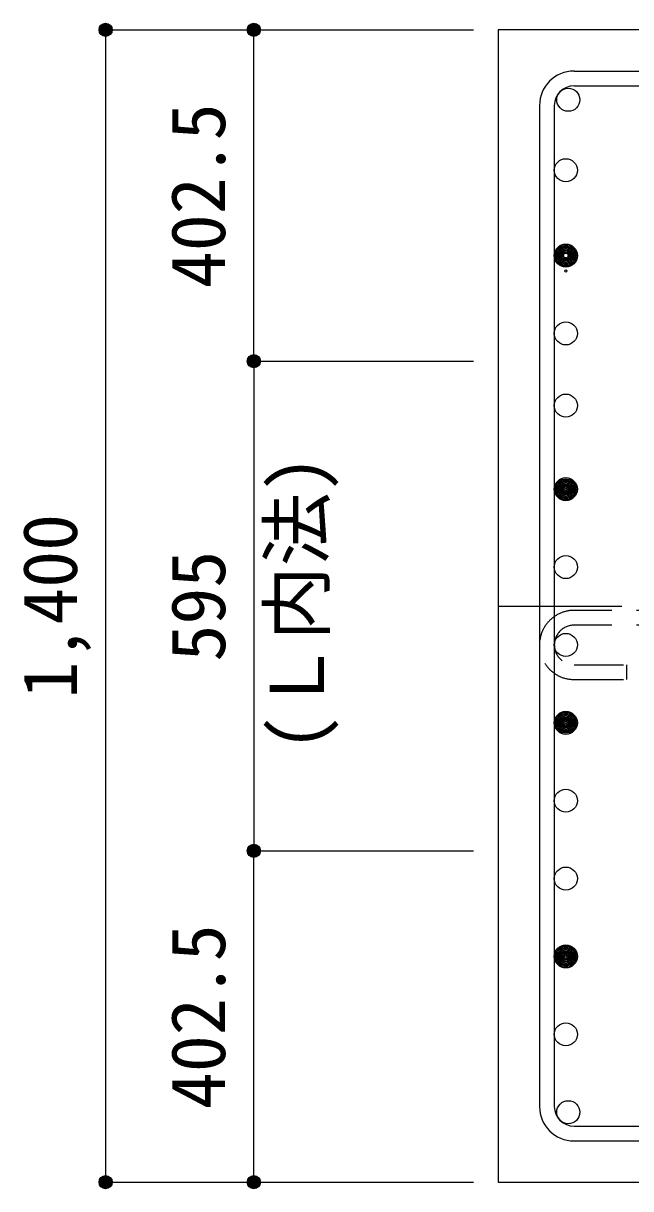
# Model space of a CAD drawing. Units: millimetres at full size, sheet at 1:30; details may follow other scales. Extents: x -5973 to 5954, y -4195 to 4201.
# Drawn here: x -725 to 13, y 1815 to 3231 of the extents above; entities that cross this region are included whole.
import ezdxf
from ezdxf.enums import TextEntityAlignment as Align

# ---------------------------------------------------------------- set-up
doc = ezdxf.new("R2010")
doc.units = ezdxf.units.MM
doc.header["$LTSCALE"] = 30
doc.header["$PDMODE"] = 32
doc.header["$PDSIZE"] = 15
doc.linetypes.add('CHAIN1', pattern=[8, 5, -1, 1, -1])
doc.linetypes.add('DASHED2', pattern=[3, 2, -1])
for name, color, linetype in [('0-1_躯体線', 2, 'Continuous'), ('0-3_立上り筋', 4, 'Continuous'), ('0-4_フープ筋', 7, 'Continuous'), ('0-7_文字', 4, 'Continuous'), ('0-C_中子', 7, 'DASHED2'), ('0-D_寸法', 4, 'Continuous')]:
    doc.layers.add(name, color=color, linetype=linetype)
doc.styles.add('ＭＳ ゴシック', font='')
doc.styles.get('ＭＳ ゴシック').set_extended_font_data('MS Gothic')

msp = doc.modelspace()

# ---------------------------------------------------------------- linework, layer by layer
at = {"layer": '0-1_躯体線'}
for p, q in [((-147.56, 3223.3), (-147.56, 1823.3)), ((1652.44, 3223.3), (-147.56, 3223.3)), ((-147.56, 1823.3), (336.94, 1823.3))]:
    msp.add_line(p, q, dxfattribs=at)
at = {"layer": '0-3_立上り筋', "color": 3}
for centre in [(-62.63, 3138.37), (-65.56, 3052.8), (-65.56, 2949.12), (-65.56, 2854.49), (-65.56, 2766.8), (-65.56, 2665.24), (-65.56, 2570.61), (-65.56, 2475.99), (-65.56, 2381.36), (-65.56, 2286.73), (-65.56, 2192.11), (-65.56, 2097.48), (-65.56, 2002.85), (-62.63, 1908.23)]:
    msp.add_circle(centre, 14, dxfattribs=at)
at = {"layer": '0-3_立上り筋'}
for centre, radius in [((-65.56, 2949.12), 14), ((-65.56, 2949.12), 12.6), ((-65.56, 2949.12), 11.2), ((-65.56, 2949.12), 9.8), ((-65.56, 2949.12), 8.4), ((-65.56, 2949.12), 7), ((-65.56, 2949.12), 5.6), ((-65.56, 2949.12), 4.2), ((-65.56, 2949.12), 2.8), ((-65.56, 2930.33), 1.4), ((-65.56, 2665.24), 14), ((-65.56, 2665.24), 12.6), ((-65.56, 2665.24), 11.2), ((-65.56, 2665.24), 9.8), ((-65.56, 2665.24), 8.4), ((-65.56, 2665.24), 7), ((-65.56, 2665.24), 5.6), ((-65.56, 2665.24), 4.2), ((-65.56, 2665.24), 2.8), ((-65.56, 2665.24), 1.4), ((-65.56, 2381.36), 14), ((-65.56, 2381.36), 12.6), ((-65.56, 2381.36), 11.2), ((-65.56, 2381.36), 9.8), ((-65.56, 2381.36), 8.4), ((-65.56, 2381.36), 7), ((-65.56, 2381.36), 5.6), ((-65.56, 2381.36), 4.2), ((-65.56, 2381.36), 2.8), ((-65.56, 2381.36), 1.4), ((-65.56, 2097.48), 14), ((-65.56, 2097.48), 12.6), ((-65.56, 2097.48), 11.2), ((-65.56, 2097.48), 9.8), ((-65.56, 2097.48), 8.4), ((-65.56, 2097.48), 7), ((-65.56, 2097.48), 5.6), ((-65.56, 2097.48), 4.2), ((-65.56, 2097.48), 2.8), ((-65.56, 2097.48), 1.4)]:
    msp.add_circle(centre, radius, dxfattribs=at)
at = {"layer": '0-4_フープ筋'}
for p, q in [((-55.56, 3173.3), (1160.44, 3173.3)), ((-55.56, 3155.3), (1160.44, 3155.3)), ((-97.56, 3131.3), (-97.56, 1915.3)), ((-79.56, 3131.3), (-79.56, 1915.3)), ((-55.56, 1891.3), (1160.44, 1891.3)), ((-55.56, 1873.3), (1160.44, 1873.3))]:
    msp.add_line(p, q, dxfattribs=at)
for centre, radius, start, end in [((-55.56, 3131.3), 42, 90, 180), ((-55.56, 3131.3), 24, 90, 180), ((-55.56, 1915.3), 42, 180, 270), ((-55.56, 1915.3), 24, 180, 270)]:
    msp.add_arc(centre, radius, start, end, dxfattribs=at)
at = {"layer": '0-C_中子'}
for p, q in [((1160.44, 2517.99), (-55.56, 2517.99)), ((1160.44, 2499.99), (-55.56, 2499.99)), ((-55.56, 2451.99), (8.44, 2451.99)), ((8.44, 2433.99), (8.44, 2451.99)), ((-55.56, 2433.99), (8.44, 2433.99))]:
    msp.add_line(p, q, dxfattribs=at)
for radius in [42, 24]:
    msp.add_arc((-55.56, 2475.99), radius, 90, 270, dxfattribs=at)
at = {"layer": '0-D_寸法'}
for p, q in [((-624.6, 3223.3), (-444.6, 3223.3)), ((-624.6, 3223.3), (-444.6, 3223.3)), ((-624.6, 3223.3), (-624.6, 1823.3)), ((-444.6, 3223.3), (-177.56, 3223.3)), ((-444.6, 2820.8), (-444.6, 3223.3)), ((-444.6, 3223.3), (-177.56, 3223.3)), ((-444.6, 2820.8), (-177.56, 2820.8)), ((-444.6, 2820.8), (-444.6, 2225.8)), ((-444.6, 2820.8), (-177.56, 2820.8)), ((-444.6, 2225.8), (-177.56, 2225.8)), ((-444.6, 1823.3), (-444.6, 2225.8)), ((-444.6, 2225.8), (-177.56, 2225.8)), ((-624.6, 1823.3), (-444.6, 1823.3)), ((-444.6, 1823.3), (-177.56, 1823.3)), ((-444.6, 1823.3), (-177.56, 1823.3)), ((-444.6, 1823.3), (-177.56, 1823.3))]:
    msp.add_line(p, q, dxfattribs=at)
at = {"layer": '0-D_寸法', "linetype": 'CHAIN1'}
msp.add_line((-147.56, 2523.3), (1252.44, 2523.3), dxfattribs=at)
at = {"layer": '0-D_寸法'}
for centre, radius in [((-624.6, 3223.3), 8), ((-624.6, 3223.3), 7.2), ((-624.6, 3223.3), 6.4), ((-624.6, 3223.3), 5.6), ((-444.6, 3223.3), 8), ((-444.6, 3223.3), 7.2), ((-444.6, 3223.3), 6.4), ((-444.6, 3223.3), 5.6), ((-624.6, 3223.3), 4.8), ((-624.6, 3223.3), 4), ((-624.6, 3223.3), 3.2), ((-624.6, 3223.3), 2.4), ((-624.6, 3223.3), 1.6), ((-624.6, 3223.3), 0.8), ((-444.6, 3223.3), 4.8), ((-444.6, 3223.3), 4), ((-444.6, 3223.3), 3.2), ((-444.6, 3223.3), 2.4), ((-444.6, 3223.3), 1.6), ((-444.6, 3223.3), 0.8), ((-444.6, 2820.8), 8), ((-444.6, 2820.8), 7.2), ((-444.6, 2820.8), 6.4), ((-444.6, 2820.8), 5.6), ((-444.6, 2820.8), 4.8), ((-444.6, 2820.8), 4), ((-444.6, 2820.8), 3.2), ((-444.6, 2820.8), 2.4), ((-444.6, 2820.8), 1.6), ((-444.6, 2820.8), 0.8), ((-444.6, 2225.8), 8), ((-444.6, 2225.8), 7.2), ((-444.6, 2225.8), 6.4), ((-444.6, 2225.8), 5.6), ((-444.6, 2225.8), 4.8), ((-444.6, 2225.8), 4), ((-444.6, 2225.8), 3.2), ((-444.6, 2225.8), 2.4), ((-444.6, 2225.8), 1.6), ((-444.6, 2225.8), 0.8), ((-624.6, 1823.3), 8), ((-624.6, 1823.3), 7.2), ((-624.6, 1823.3), 6.4), ((-624.6, 1823.3), 5.6), ((-624.6, 1823.3), 4.8), ((-624.6, 1823.3), 4), ((-444.6, 1823.3), 8), ((-444.6, 1823.3), 7.2), ((-444.6, 1823.3), 6.4), ((-444.6, 1823.3), 5.6), ((-444.6, 1823.3), 4.8), ((-444.6, 1823.3), 4), ((-624.6, 1823.3), 3.2), ((-624.6, 1823.3), 2.4), ((-624.6, 1823.3), 1.6), ((-624.6, 1823.3), 0.8), ((-444.6, 1823.3), 3.2), ((-444.6, 1823.3), 2.4), ((-444.6, 1823.3), 1.6), ((-444.6, 1823.3), 0.8)]:
    msp.add_circle(centre, radius, dxfattribs=at)
at = {"layer": '0-D_寸法', "color": 7}
for p in [(-624.6, 3223.3), (-444.6, 3223.3), (-444.6, 2820.8), (-444.6, 2225.8), (-624.6, 1823.3), (-444.6, 1823.3)]:
    msp.add_point(p, dxfattribs=at)

# ---------------------------------------------------------------- texts
at = {"layer": '0-7_文字', "style": 'ＭＳ ゴシック'}
msp.add_text('(Ｌ内法)', height=65.98, rotation=90, dxfattribs=at).set_placement((-339.55, 2346.7), align=Align.BOTTOM_LEFT)
at = {"layer": '0-D_寸法', "style": 'ＭＳ ゴシック'}
for s, p in [('402.5', (-459.6, 2909.55)), ('1,400', (-639.6, 2410.8)), ('595', (-459.6, 2455.8)), ('402.5', (-459.6, 1912.05))]:
    msp.add_text(s, height=65.98, rotation=90, dxfattribs=at).set_placement(p, align=Align.BOTTOM_LEFT)

doc.saveas('drawing.dxf')
